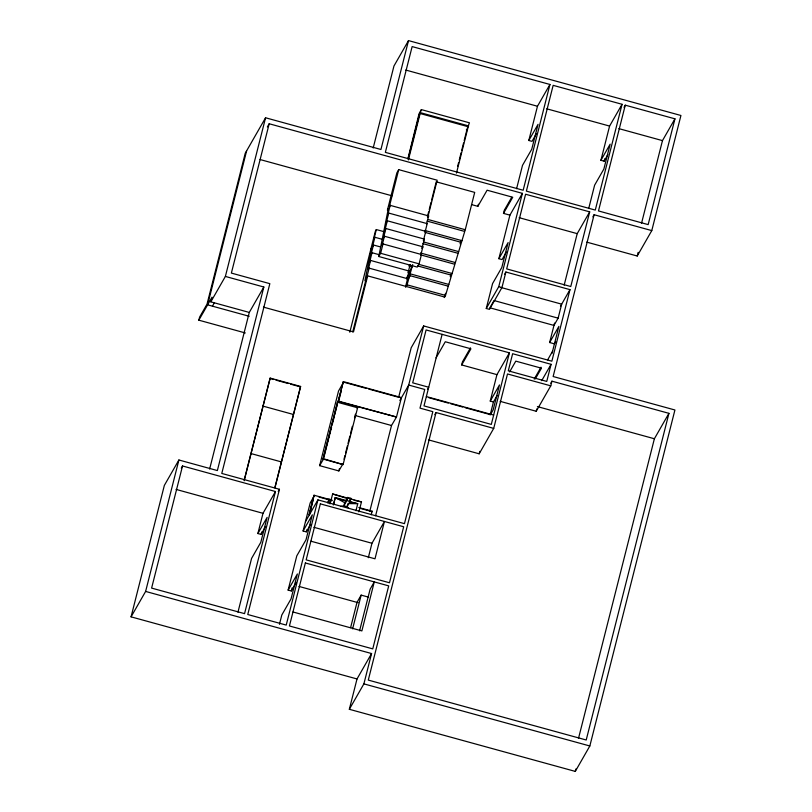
<?xml version="1.0" encoding="UTF-8"?>
<svg xmlns="http://www.w3.org/2000/svg" width="812" height="812" viewBox="0 0 812 812"><rect width="100%" height="100%" fill="white"/><g stroke="black" fill="none" stroke-linecap="round" stroke-linejoin="round"><path stroke-width="1.22" d="M245.315 332.95L198.838 320.182L199.63 317.066L207.019 304.155L245.234 153.275L265.565 117.77L380.94 149.489L408.507 40.6L680.933 115.487L651.782 230.598L637.227 256.013L586.751 242.128M246.615 150.849L207.618 304.845L249.203 316.274M131.067 616.846L145.622 591.43L371.571 653.538L357.016 678.954L131.067 616.846L164.349 485.403L178.904 459.988L217.362 470.564L263.839 287.012L225.381 276.435L210.826 301.851L249.284 312.427L263.839 287.012M210.826 301.851L212.013 297.182L198.838 320.182M145.622 591.43L178.904 459.988M225.381 276.435L265.565 117.77M182.527 465.976L151.611 588.091L244.554 613.639L275.471 491.524L182.527 465.976L181.289 468.159M398.672 397.19L411.197 347.739L423.671 325.947L551.866 361.188L569.983 289.64L505.886 272.02L501.948 287.57L489.474 309.352L486.266 308.479L498.741 286.687L522.38 193.357L269.188 123.759L231.369 273.086L269.838 283.662L221.777 473.437L279.47 489.291L247.761 614.511L286.22 625.088L317.928 499.867L404.457 523.659L432.816 411.654L419.997 408.131L424.727 389.466L408.7 385.061L399.869 400.489M209.628 469.052L249.284 312.427M244.239 479.953L270.163 378.087L300.613 386.451L274.923 487.921M244.168 480.745L270.163 378.087M237.957 612.197L251.578 558.423L260.814 542.284L267.118 517.396L257.881 533.535L261.088 534.408L265.392 526.886M257.881 533.535L262.997 513.306L275.471 491.524M261.088 534.408L261.708 531.962M274.994 487.119L300.613 386.451M373.195 147.987L393.952 66.016L408.507 40.6M349.81 332.22L375.398 231.176L376.321 229.563L384.736 231.877M376.321 229.563L373.956 238.89L374.88 237.277L383.294 239.591M374.88 237.277L372.515 246.615L373.439 245.001L380.655 246.98M373.439 245.001L371.084 254.329L372.008 252.715L379.214 254.704M372.008 252.715L369.643 262.053L370.566 260.439L409.025 271.015L406.954 279.176M370.566 260.439L368.201 269.767L369.125 268.153L407.583 278.729L411.796 266.174M352.733 331.864L366.303 278.293M366.76 277.491L369.125 268.153M279.46 624.316L281.815 614.988L291.061 598.85L297.365 573.962L288.118 590.091L291.325 590.974L296.258 582.366M288.118 590.091L296.786 555.875L306.033 539.736L312.326 514.849L303.089 530.987L306.297 531.87L310.61 524.339M303.089 530.987L310.174 502.983L314.102 496.132M342.786 464.078L338.858 470.94L319.634 465.652L338.543 390.988L342.786 383.579M445.534 293.335L444.6 297.019L367.684 275.877L353.504 331.875L263.443 307.119M312.924 500.791L309.382 514.798L314.031 495.229L332.189 500.212M323.064 459.074L337.569 402.285L357.605 407.786L343.09 464.576L323.064 459.074L337.569 402.285M314.031 495.229L308.976 514.686M323.46 459.186L319.634 465.652M323.866 457.572L331.57 427.142M332.189 424.706L334.036 417.409M334.656 414.973L337.427 404.011M338.168 401.463L343.324 381.61L401.412 397.586L396.489 417.023L338.168 401.463L343.324 381.61M341.324 390.684L338.665 401.179L337.335 402.681M291.325 590.974L292.117 587.868M306.297 531.87L306.814 529.789M428.645 215.931L427.721 217.545L437.171 180.213L398.712 169.637L389.263 206.969L390.186 205.355L428.645 215.931L426.574 224.092M390.186 205.355L387.821 214.693L388.745 213.079L427.203 223.645L425.133 231.816M388.745 213.079L386.38 222.407L387.304 220.793L425.762 231.369L423.397 240.697L424.321 239.083L385.862 228.517L384.939 230.131L387.304 220.793M420.819 254.968L422.89 246.807L384.421 236.231L382.066 245.569L382.99 243.955L421.448 254.521L419.083 263.859L417.236 267.087L378.778 256.511L388.339 208.582L387.405 210.196L396.865 172.865L398.712 169.637M385.862 228.517L383.497 237.845L384.421 236.231M378.778 256.511L380.625 253.283L382.99 243.955M407.959 158.553L419.073 113.639L421.377 109.61L469.458 122.815L467.286 128.347M408.091 159.061L419.205 115.131L421.377 109.61M408.395 159.883L420.129 113.528L468.209 126.733L456.466 173.098M327.947 502.882L328.921 499.197L331.316 499.857M328.007 502.78L328.921 499.197M328.911 502.598L329.581 500.101L331.864 500.73M330.007 503.927L332.656 493.97L361.502 501.897L358.853 511.854M338.858 470.94L339.477 468.504M344.024 459.206L344.948 455.562M345.567 453.126L347.414 445.818M348.033 443.382L349.881 436.085M350.5 433.649L352.347 426.341M354.499 417.825L355.433 414.171M333.306 504.962L335.305 497.553L345.932 500.476M333.529 504.556L335.305 497.553L344.674 502.689L343.892 505.795L340.512 506.475M346.897 500.547L347.678 497.441L350.885 498.324L350.094 501.43L347.1 506.678L343.892 505.795L346.897 500.547L350.094 501.43M347.617 504.597L347.1 506.678L348.866 508.353M410.172 264.458L408.101 272.619L409.025 271.015M405.513 286.9L407.583 278.729M405.838 286.991L407.066 284.839L412.719 264.56M427.406 216.743L428.624 211.932M429.233 209.516L431.06 202.3M431.669 199.884L436.247 181.817L474.705 192.393L465.256 229.725L445.524 295.406L444.296 297.557M424.321 239.083L421.966 248.421L422.89 246.807M355.971 510.728L357.737 503.724L349.475 501.451M369.734 511.479L391.506 425.508L396.256 417.429M457.704 166.176L458.628 162.512M459.247 160.076L461.104 152.747M461.723 150.311L463.571 142.993M464.19 140.547L466.971 129.575M371.794 511.986L372.129 511.195L358.813 507.53M371.216 514.767L372.129 511.195M375.621 515.721L423.671 325.947M350.601 627.666L357.006 602.372L361.157 595.115L368.374 597.094M368.313 557.712L371.967 543.269L384.441 521.477L374.992 558.808L310.894 541.188M352.621 628.833L361.157 595.115M359.584 630.822L370.13 589.177L374.281 581.91L361.878 630.914L292.97 611.974M450.254 276.74L450.843 274.405M460.12 243.904L461.003 240.403M442.114 334.351L423.996 405.898L491.301 424.402L509.418 352.844L426.087 329.946L412.699 382.828L428.726 387.233L427.477 389.415M651.782 230.598L594.1 214.733L553.134 376.514L674.924 409.989L589.837 745.984L575.282 771.4L349.333 709.292L357.016 678.954M471.843 204.685L477.852 206.329L478.38 204.259M349.333 709.292L363.888 683.877L371.571 653.538M551.947 381.183L550.769 385.842L507.5 373.956L493.716 428.391L436.024 412.537L368.283 680.091L586.213 739.996L668.936 413.338L551.947 381.183L550.739 383.294M509.418 352.844L496.944 374.637L461.683 364.943L462.475 361.827L470.483 347.851M522.38 193.357L509.906 215.139L503.491 213.383L504.282 210.267L511.672 197.357M486.266 308.479L492.569 283.581L501.816 267.452L508.119 242.565L498.872 258.693L502.08 259.576L506.394 252.045M498.872 258.693L509.906 215.139M516.594 188.699L522.502 165.364L531.748 149.225L538.051 124.337L528.805 140.476L532.012 141.359L536.326 133.828M528.805 140.476L537.473 106.25L549.947 84.468L412.141 46.588L385.355 152.362L523.161 190.252L549.947 84.468M497.147 395.505L493.452 401.96L490.245 401.077L496.944 374.637M428.685 439.931L479.161 453.806L479.77 451.391M490.154 414.993L493.452 401.96M555.672 341.7L554.444 343.852L549.633 342.532L554.555 323.085M564.157 285.174L577.21 233.643L589.685 211.861L525.587 194.241L506.678 268.904L570.775 286.524L589.685 211.861M558.128 318.162L494.031 300.541L489.869 307.799L553.967 325.419L558.128 318.162L561.671 304.155L501.197 287.539M500.162 401.351L536.214 411.258L536.803 408.923M552.038 353.332L558.879 326.394L549.633 342.532M588.71 208.522L594.617 185.187L603.864 169.048L610.157 144.16L600.921 160.299L604.128 161.182L607.823 154.727M600.921 160.299L609.589 126.073L622.063 104.291L553.155 85.351L526.369 191.124L595.277 210.075L622.063 104.291M551.084 364.304L546.75 381.417L508.292 370.84L512.626 353.727L551.084 364.304L541.726 380.635M604.128 161.182L604.747 158.736M625.27 105.174L598.485 210.947L648.159 224.609L674.945 118.826L625.27 105.174L624.022 107.357M641.531 223.29L662.47 140.618L674.945 118.826M637.227 256.013L638.161 252.339M578.499 738.392L654.381 438.754L668.936 413.338M575.282 771.4L575.911 768.944M267.351 126.956L269.188 123.759M212.429 306.165L214.307 302.886M262.946 406.101L293.386 414.465M250.928 453.543L281.378 461.906M370.668 249.842L371.591 248.228L364.913 280.719L367.684 275.877M466.362 129.961L466.819 129.159M278.222 491.473L279.47 489.291M357.605 407.786L356.965 408.081M477.852 206.329L487.098 190.201L512.737 197.245L503.491 213.383M305.454 521.649L317.928 499.867M343.09 464.576L323.288 458.668M332.656 493.97L345.648 498.01M344.674 502.689L347.678 497.441M349.688 500.415L350.885 498.324M436.044 357.889L445.291 341.761L470.93 348.805L461.683 364.943M361.502 501.897L354.062 500.314M504.638 274.192L505.886 272.02M434.816 414.658L436.024 412.537M592.882 216.855L594.1 214.733M490.245 401.077L499.481 384.939L493.188 409.827L490.722 414.13M509.631 371.896L515.793 361.137L541.442 368.191L535.281 378.94M560.483 306.236L569.983 289.64M479.161 453.806L493.716 428.391M534.215 379.062L540.995 367.227M547.643 359.889L552.576 351.281M536.214 411.258L550.769 385.842M347.881 503.562L357.737 503.724L349.241 501.857M405.756 70.045L537.473 106.25M546.72 108.798L609.589 126.073M618.846 128.621L662.47 140.618M420.596 112.716L468.666 125.931M519.152 217.687L577.21 233.643M260.023 159.528L392.074 195.824M427.995 219.484L465.256 229.725M427.071 221.097L464.332 231.339M424.706 230.435L461.967 240.677M424.991 232.374L461.043 242.291M423.823 242.037L458.678 251.618M422.9 243.651L457.755 253.232M420.535 252.989L455.39 262.57M420.819 254.927L454.466 264.184M380.625 253.283L419.083 263.859M418.454 264.265L452.101 273.512M498.741 286.687L501.948 287.57M417.53 265.879L451.178 275.126M408.761 265.91L412.364 266.904M410.354 273.888L448.813 284.464M409.431 275.501L447.889 286.078M407.604 275.572L409.999 276.242M406.68 277.186L409.075 277.856M407.066 284.839L445.524 295.406M537.392 406.589L654.381 438.754M426.361 396.571L493.666 415.074M428.939 397.748L448.285 403.067M450.711 403.726L462.799 407.056M465.225 407.715L489.413 414.364M344.694 382.452L366.324 388.4M368.729 389.06L398.773 397.322M269.929 378.483L273.583 379.488M276.019 380.158L288.199 383.508M290.635 384.177L300.379 386.857M338.259 401.067L396.489 417.023M355.443 415.602L391.506 425.508M335.072 497.959L344.521 500.557M319.014 497.056L328.627 499.705M359.878 508.292L370.688 511.266M176.062 489.413L262.997 513.306M313.909 527.303L371.876 543.238M298.938 586.416L358.112 602.677M363.888 683.877L589.837 745.984M305.373 562.97L289.427 625.971L372.759 648.879L388.704 585.878L305.373 562.97M320.344 503.856L306.165 559.864L389.496 582.762L403.676 526.765L320.344 503.856"/></g></svg>
